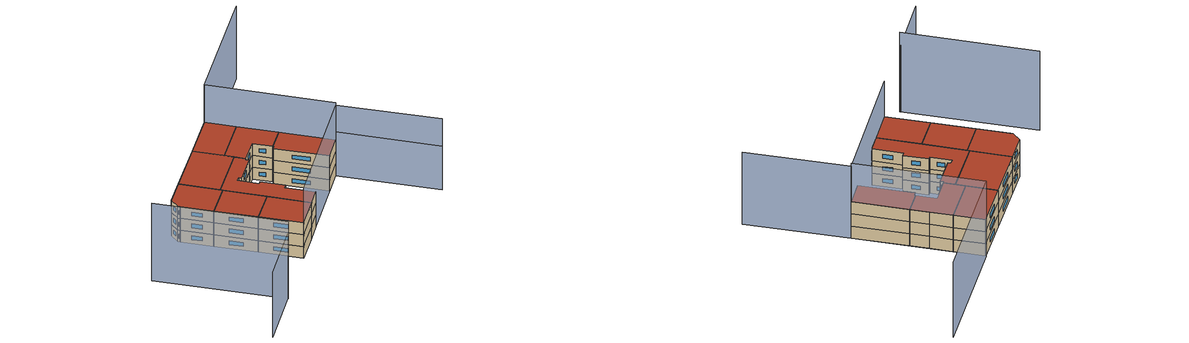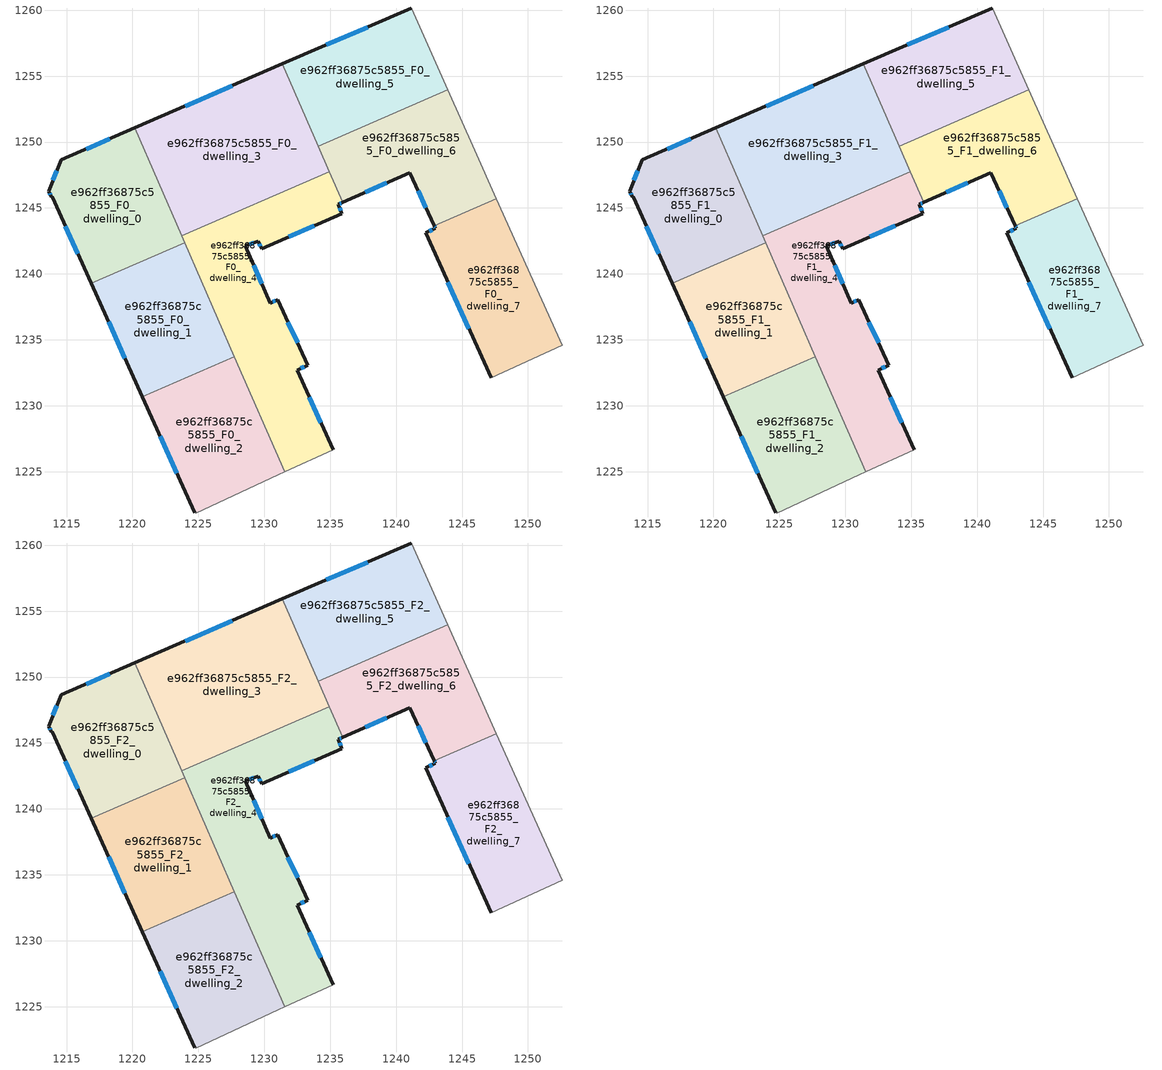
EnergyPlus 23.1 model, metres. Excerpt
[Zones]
e962ff36875c5855_F0_dwelling_0
 floor ground (EU_floor_Construction): 1220.19,1251.07 1223.97,1242.38 1216.87,1239.29 1213.91,1245.86 1213.85,1245.85 1213.65,1246.28 1214.59,1248.64 z0
 wall outside (EU_wall_Construction): 1220.19,1251.07 1214.59,1248.64 1213.65,1246.28 1213.85,1245.85 1213.91,1245.86 1216.87,1239.29 z0:3
 wall to e962ff36875c5855_F0_dwelling_1 (EU_wall_Construction): 1216.87,1239.29 1223.97,1242.38 z0:3
 wall to e962ff36875c5855_F0_dwelling_3 (EU_wall_Construction): 1223.75,1242.88 1220.19,1251.07 z0:3
 wall to e962ff36875c5855_F0_dwelling_4 (EU_wall_Construction): 1223.97,1242.38 1223.75,1242.88 z0:3
 window (EU_Window_Construction): 1214.27,1247.84 1213.97,1247.09 / 1218.29,1250.25 1216.5,1249.47 / 1214.91,1243.62 1215.86,1241.52 / 1213.72,1246.14 1213.78,1246 z1.02:1.98
e962ff36875c5855_F0_dwelling_1
 floor ground (EU_floor_Construction): 1223.97,1242.38 1227.74,1233.71 1220.75,1230.67 1216.87,1239.29 z0
 wall outside (EU_wall_Construction): 1216.87,1239.29 1220.75,1230.67 z0:3
 wall to e962ff36875c5855_F0_dwelling_2 (EU_wall_Construction): 1220.75,1230.67 1227.74,1233.71 z0:3
 wall to e962ff36875c5855_F0_dwelling_4 (EU_wall_Construction): 1227.74,1233.71 1223.97,1242.38 z0:3
 window (EU_Window_Construction): 1218.19,1236.35 1219.43,1233.6 z1.02:1.98
e962ff36875c5855_F0_dwelling_2
 floor ground (EU_floor_Construction): 1227.74,1233.71 1231.54,1224.97 1231.05,1224.75 1224.81,1221.86 1224.78,1221.91 1224.71,1221.89 1220.75,1230.67 z0
 wall outside (EU_wall_Construction): 1220.75,1230.67 1224.71,1221.89 z0:3
 wall adiabatic (EU_wall_Construction): 1224.71,1221.89 1224.78,1221.91 1224.81,1221.86 1231.05,1224.75 1231.54,1224.97 z0:3
 wall to e962ff36875c5855_F0_dwelling_4 (EU_wall_Construction): 1231.54,1224.97 1227.74,1233.71 z0:3
 window (EU_Window_Construction): 1222.1,1227.68 1223.36,1224.88 z1.02:1.98
e962ff36875c5855_F0_dwelling_3
 floor ground (EU_floor_Construction): 1231.38,1255.93 1234.94,1247.74 1223.75,1242.88 1220.19,1251.07 z0
 wall outside (EU_wall_Construction): 1231.38,1255.93 1220.19,1251.07 z0:3
 wall to e962ff36875c5855_F0_dwelling_4 (EU_wall_Construction): 1223.75,1242.88 1234.94,1247.74 z0:3
 wall to e962ff36875c5855_F0_dwelling_5 (EU_wall_Construction): 1234.09,1249.69 1231.38,1255.93 z0:3
 wall to e962ff36875c5855_F0_dwelling_6 (EU_wall_Construction): 1234.94,1247.74 1234.09,1249.69 z0:3
 window (EU_Window_Construction): 1227.57,1254.27 1224,1252.72 z1.02:1.98
e962ff36875c5855_F0_dwelling_4
 floor ground (EU_floor_Construction): 1234.94,1247.74 1235.95,1245.42 1235.62,1245.28 1235.88,1244.55 1229.79,1241.9 1229.53,1242.46 1228.57,1242.12 1230.45,1237.79 1231.01,1238.04 1233.31,1233.07 1232.49,1232.7 1235.24,1226.67 1231.54,1224.97 1223.75,1242.88 z0
 wall outside (EU_wall_Construction): 1235.24,1226.67 1232.49,1232.7 1233.31,1233.07 1231.01,1238.04 1230.45,1237.79 1228.57,1242.12 1229.53,1242.46 1229.79,1241.9 1235.88,1244.55 1235.62,1245.28 1235.95,1245.42 z0:3
 wall adiabatic (EU_wall_Construction): 1231.54,1224.97 1235.24,1226.67 z0:3
 wall to e962ff36875c5855_F0_dwelling_6 (EU_wall_Construction): 1235.95,1245.42 1234.94,1247.74 z0:3
 window (EU_Window_Construction): 1228.9,1242.24 1229.21,1242.35 / 1229.81,1239.26 1229.21,1240.65 / 1230.82,1237.96 1230.64,1237.88 / 1232.53,1234.76 1231.79,1236.35 / 1232.77,1232.82 1233.03,1232.94 / 1234.3,1228.72 1233.43,1230.64 / 1235.73,1245.33 1235.84,1245.37 / 1235.79,1244.8 1235.71,1245.03 / 1231.86,1242.8 1233.81,1243.65 / 1229.62,1242.27 1229.7,1242.09 z1.02:1.98
e962ff36875c5855_F0_dwelling_5
 floor ground (EU_floor_Construction): 1241.18,1260.12 1243.92,1253.96 1234.09,1249.69 1231.38,1255.93 1241.16,1260.17 z0
 wall outside (EU_wall_Construction): 1241.16,1260.17 1231.38,1255.93 z0:3
 wall adiabatic (EU_wall_Construction): 1243.92,1253.96 1241.18,1260.12 1241.16,1260.17 z0:3
 wall to e962ff36875c5855_F0_dwelling_6 (EU_wall_Construction): 1234.09,1249.69 1243.92,1253.96 z0:3
 window (EU_Window_Construction): 1237.83,1258.72 1234.71,1257.37 z1.02:1.98
e962ff36875c5855_F0_dwelling_6
 floor ground (EU_floor_Construction): 1243.92,1253.96 1245.95,1249.39 1247.61,1245.7 1242.89,1243.65 1241.03,1247.67 1235.95,1245.42 1234.09,1249.69 z0
 wall outside (EU_wall_Construction): 1235.95,1245.42 1241.03,1247.67 1242.89,1243.65 z0:3
 wall adiabatic (EU_wall_Construction): 1247.61,1245.7 1245.95,1249.39 1243.92,1253.96 z0:3
 wall to e962ff36875c5855_F0_dwelling_7 (EU_wall_Construction): 1242.89,1243.65 1247.61,1245.7 z0:3
 window (EU_Window_Construction): 1241.66,1246.3 1242.26,1245.02 / 1237.68,1246.19 1239.3,1246.9 z1.02:1.98
e962ff36875c5855_F0_dwelling_7
 floor ground (EU_floor_Construction): 1247.61,1245.7 1252.61,1234.58 1247.2,1232.12 1242.25,1243.11 1242.98,1243.46 1242.89,1243.65 z0
 wall outside (EU_wall_Construction): 1242.89,1243.65 1242.98,1243.46 1242.25,1243.11 1247.2,1232.12 z0:3
 wall adiabatic (EU_wall_Construction): 1247.2,1232.12 1252.61,1234.58 1247.61,1245.7 z0:3
 window (EU_Window_Construction): 1243.93,1239.37 1245.52,1235.86 / 1242.73,1243.34 1242.5,1243.22 / 1242.92,1243.58 1242.95,1243.52 z1.02:1.98
e962ff36875c5855_F1_dwelling_0
 floor to e962ff36875c5855_F0_dwelling_0 (EU_floor_Construction): 1220.19,1251.07 1223.97,1242.38 1216.87,1239.29 1213.91,1245.86 1213.85,1245.85 1213.65,1246.28 1214.59,1248.64 z3
 wall outside (EU_wall_Construction): 1220.19,1251.07 1214.59,1248.64 1213.65,1246.28 1213.85,1245.85 1213.91,1245.86 1216.87,1239.29 z3:6
 wall to e962ff36875c5855_F1_dwelling_1 (EU_wall_Construction): 1216.87,1239.29 1223.97,1242.38 z3:6
 wall to e962ff36875c5855_F1_dwelling_3 (EU_wall_Construction): 1223.75,1242.88 1220.19,1251.07 z3:6
 wall to e962ff36875c5855_F1_dwelling_4 (EU_wall_Construction): 1223.97,1242.38 1223.75,1242.88 z3:6
 window (EU_Window_Construction): 1214.27,1247.84 1213.97,1247.09 / 1218.29,1250.25 1216.5,1249.47 / 1214.91,1243.62 1215.86,1241.52 / 1213.72,1246.14 1213.78,1246 z4.02:4.98
e962ff36875c5855_F1_dwelling_1
 floor to e962ff36875c5855_F0_dwelling_1 (EU_floor_Construction): 1223.97,1242.38 1227.74,1233.71 1220.75,1230.67 1216.87,1239.29 z3
 wall outside (EU_wall_Construction): 1216.87,1239.29 1220.75,1230.67 z3:6
 wall to e962ff36875c5855_F1_dwelling_2 (EU_wall_Construction): 1220.75,1230.67 1227.74,1233.71 z3:6
 wall to e962ff36875c5855_F1_dwelling_4 (EU_wall_Construction): 1227.74,1233.71 1223.97,1242.38 z3:6
 window (EU_Window_Construction): 1218.19,1236.35 1219.43,1233.6 z4.02:4.98
e962ff36875c5855_F1_dwelling_2
 floor to e962ff36875c5855_F0_dwelling_2 (EU_floor_Construction): 1227.74,1233.71 1231.54,1224.97 1231.05,1224.75 1224.81,1221.86 1224.78,1221.91 1224.71,1221.89 1220.75,1230.67 z3
 wall outside (EU_wall_Construction): 1220.75,1230.67 1224.71,1221.89 z3:6
 wall adiabatic (EU_wall_Construction): 1224.71,1221.89 1224.78,1221.91 1224.81,1221.86 1231.05,1224.75 1231.54,1224.97 z3:6
 wall to e962ff36875c5855_F1_dwelling_4 (EU_wall_Construction): 1231.54,1224.97 1227.74,1233.71 z3:6
 window (EU_Window_Construction): 1222.1,1227.68 1223.36,1224.88 z4.02:4.98
e962ff36875c5855_F1_dwelling_3
 floor to e962ff36875c5855_F0_dwelling_3 (EU_floor_Construction): 1231.38,1255.93 1234.94,1247.74 1223.75,1242.88 1220.19,1251.07 z3
 wall outside (EU_wall_Construction): 1231.38,1255.93 1220.19,1251.07 z3:6
 wall to e962ff36875c5855_F1_dwelling_4 (EU_wall_Construction): 1223.75,1242.88 1234.94,1247.74 z3:6
 wall to e962ff36875c5855_F1_dwelling_5 (EU_wall_Construction): 1234.09,1249.69 1231.38,1255.93 z3:6
 wall to e962ff36875c5855_F1_dwelling_6 (EU_wall_Construction): 1234.94,1247.74 1234.09,1249.69 z3:6
 window (EU_Window_Construction): 1227.57,1254.27 1224,1252.72 z4.02:4.98
e962ff36875c5855_F1_dwelling_4
 floor to e962ff36875c5855_F0_dwelling_4 (EU_floor_Construction): 1234.94,1247.74 1235.95,1245.42 1235.62,1245.28 1235.88,1244.55 1229.79,1241.9 1229.53,1242.46 1228.57,1242.12 1230.45,1237.79 1231.01,1238.04 1233.31,1233.07 1232.49,1232.7 1235.24,1226.67 1231.54,1224.97 1223.75,1242.88 z3
 wall outside (EU_wall_Construction): 1235.24,1226.67 1232.49,1232.7 1233.31,1233.07 1231.01,1238.04 1230.45,1237.79 1228.57,1242.12 1229.53,1242.46 1229.79,1241.9 1235.88,1244.55 1235.62,1245.28 1235.95,1245.42 z3:6
 wall adiabatic (EU_wall_Construction): 1231.54,1224.97 1235.24,1226.67 z3:6
 wall to e962ff36875c5855_F1_dwelling_6 (EU_wall_Construction): 1235.95,1245.42 1234.94,1247.74 z3:6
 window (EU_Window_Construction): 1228.9,1242.24 1229.21,1242.35 / 1229.81,1239.26 1229.21,1240.65 / 1230.82,1237.96 1230.64,1237.88 / 1232.53,1234.76 1231.79,1236.35 / 1232.77,1232.82 1233.03,1232.94 / 1234.3,1228.72 1233.43,1230.64 / 1235.73,1245.33 1235.84,1245.37 / 1235.79,1244.8 1235.71,1245.03 / 1231.86,1242.8 1233.81,1243.65 / 1229.62,1242.27 1229.7,1242.09 z4.02:4.98
e962ff36875c5855_F1_dwelling_5
 floor to e962ff36875c5855_F0_dwelling_5 (EU_floor_Construction): 1241.18,1260.12 1243.92,1253.96 1234.09,1249.69 1231.38,1255.93 1241.16,1260.17 z3
 wall outside (EU_wall_Construction): 1241.16,1260.17 1231.38,1255.93 z3:6
 wall adiabatic (EU_wall_Construction): 1243.92,1253.96 1241.18,1260.12 1241.16,1260.17 z3:6
 wall to e962ff36875c5855_F1_dwelling_6 (EU_wall_Construction): 1234.09,1249.69 1243.92,1253.96 z3:6
 window (EU_Window_Construction): 1237.83,1258.72 1234.71,1257.37 z4.02:4.98
e962ff36875c5855_F1_dwelling_6
 floor to e962ff36875c5855_F0_dwelling_6 (EU_floor_Construction): 1243.92,1253.96 1245.95,1249.39 1247.61,1245.7 1242.89,1243.65 1241.03,1247.67 1235.95,1245.42 1234.09,1249.69 z3
 wall outside (EU_wall_Construction): 1235.95,1245.42 1241.03,1247.67 1242.89,1243.65 z3:6
 wall adiabatic (EU_wall_Construction): 1247.61,1245.7 1245.95,1249.39 1243.92,1253.96 z3:6
 wall to e962ff36875c5855_F1_dwelling_7 (EU_wall_Construction): 1242.89,1243.65 1247.61,1245.7 z3:6
 window (EU_Window_Construction): 1241.66,1246.3 1242.26,1245.02 / 1237.68,1246.19 1239.3,1246.9 z4.02:4.98
e962ff36875c5855_F1_dwelling_7
 floor to e962ff36875c5855_F0_dwelling_7 (EU_floor_Construction): 1247.61,1245.7 1252.61,1234.58 1247.2,1232.12 1242.25,1243.11 1242.98,1243.46 1242.89,1243.65 z3
 wall outside (EU_wall_Construction): 1242.89,1243.65 1242.98,1243.46 1242.25,1243.11 1247.2,1232.12 z3:6
 wall adiabatic (EU_wall_Construction): 1247.2,1232.12 1252.61,1234.58 1247.61,1245.7 z3:6
 window (EU_Window_Construction): 1243.93,1239.37 1245.52,1235.86 / 1242.73,1243.34 1242.5,1243.22 / 1242.92,1243.58 1242.95,1243.52 z4.02:4.98
e962ff36875c5855_F2_dwelling_0
 floor to e962ff36875c5855_F1_dwelling_0 (EU_floor_Construction): 1220.19,1251.07 1223.97,1242.38 1216.87,1239.29 1213.91,1245.86 1213.85,1245.85 1213.65,1246.28 1214.59,1248.64 z6
 wall outside (EU_wall_Construction): 1220.19,1251.07 1214.59,1248.64 1213.65,1246.28 1213.85,1245.85 1213.91,1245.86 1216.87,1239.29 z6:9
 wall to e962ff36875c5855_F2_dwelling_1 (EU_wall_Construction): 1216.87,1239.29 1223.97,1242.38 z6:9
 wall to e962ff36875c5855_F2_dwelling_3 (EU_wall_Construction): 1223.75,1242.88 1220.19,1251.07 z6:9
 wall to e962ff36875c5855_F2_dwelling_4 (EU_wall_Construction): 1223.97,1242.38 1223.75,1242.88 z6:9
 window (EU_Window_Construction): 1214.27,1247.84 1213.97,1247.09 / 1218.29,1250.25 1216.5,1249.47 / 1214.91,1243.62 1215.86,1241.52 / 1213.72,1246.14 1213.78,1246 z7.02:7.98
 roof outside (EU_roof_Construction): 1223.97,1242.38 1220.19,1251.07 1214.59,1248.64 1213.65,1246.28 1213.85,1245.85 1213.91,1245.86 1216.87,1239.29 z9
e962ff36875c5855_F2_dwelling_1
 floor to e962ff36875c5855_F1_dwelling_1 (EU_floor_Construction): 1223.97,1242.38 1227.74,1233.71 1220.75,1230.67 1216.87,1239.29 z6
 wall outside (EU_wall_Construction): 1216.87,1239.29 1220.75,1230.67 z6:9
 wall to e962ff36875c5855_F2_dwelling_2 (EU_wall_Construction): 1220.75,1230.67 1227.74,1233.71 z6:9
 wall to e962ff36875c5855_F2_dwelling_4 (EU_wall_Construction): 1227.74,1233.71 1223.97,1242.38 z6:9
 window (EU_Window_Construction): 1218.19,1236.35 1219.43,1233.6 z7.02:7.98
 roof outside (EU_roof_Construction): 1227.74,1233.71 1223.97,1242.38 1216.87,1239.29 1220.75,1230.67 z9
e962ff36875c5855_F2_dwelling_2
 floor to e962ff36875c5855_F1_dwelling_2 (EU_floor_Construction): 1227.74,1233.71 1231.54,1224.97 1231.05,1224.75 1224.81,1221.86 1224.78,1221.91 1224.71,1221.89 1220.75,1230.67 z6
 wall outside (EU_wall_Construction): 1220.75,1230.67 1224.71,1221.89 z6:9
 wall adiabatic (EU_wall_Construction): 1224.71,1221.89 1224.78,1221.91 1224.81,1221.86 1231.05,1224.75 1231.54,1224.97 z6:9
 wall to e962ff36875c5855_F2_dwelling_4 (EU_wall_Construction): 1231.54,1224.97 1227.74,1233.71 z6:9
 window (EU_Window_Construction): 1222.1,1227.68 1223.36,1224.88 z7.02:7.98
 roof outside (EU_roof_Construction): 1231.05,1224.75 1231.54,1224.97 1227.74,1233.71 1220.75,1230.67 1224.71,1221.89 1224.78,1221.91 1224.81,1221.86 z9
e962ff36875c5855_F2_dwelling_3
 floor to e962ff36875c5855_F1_dwelling_3 (EU_floor_Construction): 1231.38,1255.93 1234.94,1247.74 1223.75,1242.88 1220.19,1251.07 z6
 wall outside (EU_wall_Construction): 1231.38,1255.93 1220.19,1251.07 z6:9
 wall to e962ff36875c5855_F2_dwelling_4 (EU_wall_Construction): 1223.75,1242.88 1234.94,1247.74 z6:9
 wall to e962ff36875c5855_F2_dwelling_5 (EU_wall_Construction): 1234.09,1249.69 1231.38,1255.93 z6:9
 wall to e962ff36875c5855_F2_dwelling_6 (EU_wall_Construction): 1234.94,1247.74 1234.09,1249.69 z6:9
 window (EU_Window_Construction): 1227.57,1254.27 1224,1252.72 z7.02:7.98
 roof outside (EU_roof_Construction): 1234.94,1247.74 1231.38,1255.93 1220.19,1251.07 1223.75,1242.88 z9
e962ff36875c5855_F2_dwelling_4
 floor to e962ff36875c5855_F1_dwelling_4 (EU_floor_Construction): 1234.94,1247.74 1235.95,1245.42 1235.62,1245.28 1235.88,1244.55 1229.79,1241.9 1229.53,1242.46 1228.57,1242.12 1230.45,1237.79 1231.01,1238.04 1233.31,1233.07 1232.49,1232.7 1235.24,1226.67 1231.54,1224.97 1223.75,1242.88 z6
 wall outside (EU_wall_Construction): 1235.24,1226.67 1232.49,1232.7 1233.31,1233.07 1231.01,1238.04 1230.45,1237.79 1228.57,1242.12 1229.53,1242.46 1229.79,1241.9 1235.88,1244.55 1235.62,1245.28 1235.95,1245.42 z6:9
 wall adiabatic (EU_wall_Construction): 1231.54,1224.97 1235.24,1226.67 z6:9
 wall to e962ff36875c5855_F2_dwelling_6 (EU_wall_Construction): 1235.95,1245.42 1234.94,1247.74 z6:9
 window (EU_Window_Construction): 1228.9,1242.24 1229.21,1242.35 / 1229.81,1239.26 1229.21,1240.65 / 1230.82,1237.96 1230.64,1237.88 / 1232.53,1234.76 1231.79,1236.35 / 1232.77,1232.82 1233.03,1232.94 / 1234.3,1228.72 1233.43,1230.64 / 1235.73,1245.33 1235.84,1245.37 / 1235.79,1244.8 1235.71,1245.03 / 1231.86,1242.8 1233.81,1243.65 / 1229.62,1242.27 1229.7,1242.09 z7.02:7.98
 roof outside (EU_roof_Construction): 1235.24,1226.67 1232.49,1232.7 1233.31,1233.07 1231.01,1238.04 1230.45,1237.79 1228.57,1242.12 1229.53,1242.46 1229.79,1241.9 1235.88,1244.55 1235.62,1245.28 1235.95,1245.42 1234.94,1247.74 1223.75,1242.88 1231.54,1224.97 z9
e962ff36875c5855_F2_dwelling_5
 floor to e962ff36875c5855_F1_dwelling_5 (EU_floor_Construction): 1241.18,1260.12 1243.92,1253.96 1234.09,1249.69 1231.38,1255.93 1241.16,1260.17 z6
 wall outside (EU_wall_Construction): 1241.16,1260.17 1231.38,1255.93 z6:9
 wall adiabatic (EU_wall_Construction): 1243.92,1253.96 1241.18,1260.12 1241.16,1260.17 z6:9
 wall to e962ff36875c5855_F2_dwelling_6 (EU_wall_Construction): 1234.09,1249.69 1243.92,1253.96 z6:9
 window (EU_Window_Construction): 1237.83,1258.72 1234.71,1257.37 z7.02:7.98
 roof outside (EU_roof_Construction): 1243.92,1253.96 1241.18,1260.12 1241.16,1260.17 1231.38,1255.93 1234.09,1249.69 z9
e962ff36875c5855_F2_dwelling_6
 floor to e962ff36875c5855_F1_dwelling_6 (EU_floor_Construction): 1243.92,1253.96 1245.95,1249.39 1247.61,1245.7 1242.89,1243.65 1241.03,1247.67 1235.95,1245.42 1234.09,1249.69 z6
 wall outside (EU_wall_Construction): 1235.95,1245.42 1241.03,1247.67 1242.89,1243.65 z6:9
 wall adiabatic (EU_wall_Construction): 1247.61,1245.7 1245.95,1249.39 1243.92,1253.96 z6:9
 wall to e962ff36875c5855_F2_dwelling_7 (EU_wall_Construction): 1242.89,1243.65 1247.61,1245.7 z6:9
 window (EU_Window_Construction): 1241.66,1246.3 1242.26,1245.02 / 1237.68,1246.19 1239.3,1246.9 z7.02:7.98
 roof outside (EU_roof_Construction): 1247.61,1245.7 1245.95,1249.39 1243.92,1253.96 1234.09,1249.69 1235.95,1245.42 1241.03,1247.67 1242.89,1243.65 z9
e962ff36875c5855_F2_dwelling_7
 floor to e962ff36875c5855_F1_dwelling_7 (EU_floor_Construction): 1247.61,1245.7 1252.61,1234.58 1247.2,1232.12 1242.25,1243.11 1242.98,1243.46 1242.89,1243.65 z6
 wall outside (EU_wall_Construction): 1242.89,1243.65 1242.98,1243.46 1242.25,1243.11 1247.2,1232.12 z6:9
 wall adiabatic (EU_wall_Construction): 1247.2,1232.12 1252.61,1234.58 1247.61,1245.7 z6:9
 window (EU_Window_Construction): 1243.93,1239.37 1245.52,1235.86 / 1242.73,1243.34 1242.5,1243.22 / 1242.92,1243.58 1242.95,1243.52 z7.02:7.98
 roof outside (EU_roof_Construction): 1252.61,1234.58 1247.61,1245.7 1242.89,1243.65 1242.98,1243.46 1242.25,1243.11 1247.2,1232.12 z9
shading: 1198.23,1209.9 1211.1,1215.72 z0:16.5; 1224.71,1221.86 1252.6,1234.59 / 1252.6,1234.59 1262,1214.02 z0:17.8; 1261.81,1213.85 1252.42,1234.62 z0:11.1; 1199.24,1242.18 1211.11,1215.59 z0:19.6; 1252.56,1234.56 1241.13,1260.21 / 1241.13,1260.21 1267.82,1272.1 z0:18.5
[Building]
EU S2 Campaign: North Axis=0; Terrain=City; Solar Distribution=FullExterior
[Site:Location]
Vienna: Latitude=48; Longitude=16.5; Time Zone=1; Elevation=183
[SizingPeriod:WeatherFileDays]
AnnualSizingPeriod: Begin Month=1; Begin Day of Month=1; End Month=12; End Day of Month=31; Day of Week for Start Day=Monday; Use Weather File Daylight Saving Period=No; Use Weather File Rain and Snow Indicators=No
[MATERIAL]
EU_InternalMass_Material: Roughness=MediumRough; Thickness=0.1; Conductivity=1; Density=1800; Specific Heat=900; Thermal Absorptance=0.9; Solar Absorptance=0.7; Visible Absorptance=0.7
[MATERIAL:NOMASS] Roughness=MediumRough; Thermal Absorptance=0.9; Solar Absorptance=0.7; Visible Absorptance=0.7
Name | Thermal Resistance
EU_wall_NoMass | 0.942466
EU_roof_NoMass | 0.551687
EU_floor_NoMass | 0.66527
[WINDOWMATERIAL:SIMPLEGLAZINGSYSTEM]
EU_Window_SimpleGlazing: UFactor=2.03367; Solar Heat Gain Coefficient=0.65; Visible Transmittance=0.65
[CONSTRUCTION]
EU_wall_Construction: EU_wall_NoMass
EU_roof_Construction: EU_roof_NoMass
EU_floor_Construction: EU_floor_NoMass
EU_Window_Construction: EU_Window_SimpleGlazing
EU_InternalMass_Construction: EU_InternalMass_Material
[ZONE] Type=1; Multiplier=1; Ceiling Height=autocalculate; Floor Area=autocalculate; Part of Total Floor Area=Yes
Name | Volume
e962ff36875c5855_F0_dwelling_0; e962ff36875c5855_F1_dwelling_0; e962ff36875c5855_F2_dwelling_0 | 217.8
e962ff36875c5855_F0_dwelling_1; e962ff36875c5855_F1_dwelling_1; e962ff36875c5855_F2_dwelling_1 | 217.814
e962ff36875c5855_F0_dwelling_2; e962ff36875c5855_F1_dwelling_2; e962ff36875c5855_F2_dwelling_2 | 217.787
e962ff36875c5855_F0_dwelling_3; e962ff36875c5855_F1_dwelling_3; e962ff36875c5855_F2_dwelling_3 | 326.694
e962ff36875c5855_F0_dwelling_4; e962ff36875c5855_F1_dwelling_4; e962ff36875c5855_F2_dwelling_4 | 326.748
e962ff36875c5855_F0_dwelling_5; e962ff36875c5855_F1_dwelling_5; e962ff36875c5855_F2_dwelling_5 | 217.807
e962ff36875c5855_F0_dwelling_6; e962ff36875c5855_F1_dwelling_6; e962ff36875c5855_F2_dwelling_6 | 217.778
e962ff36875c5855_F0_dwelling_7; e962ff36875c5855_F1_dwelling_7; e962ff36875c5855_F2_dwelling_7 | 217.783
[INTERNALMASS] Construction=EU_InternalMass_Construction
Name | Zone or ZoneList | Surface Area
e962ff36875c5855_F0_dwelling_0_EU_InternalMass | e962ff36875c5855_F0_dwelling_0 | 72.6
e962ff36875c5855_F0_dwelling_1_EU_InternalMass | e962ff36875c5855_F0_dwelling_1 | 72.6047
e962ff36875c5855_F0_dwelling_2_EU_InternalMass | e962ff36875c5855_F0_dwelling_2 | 72.5958
e962ff36875c5855_F0_dwelling_3_EU_InternalMass | e962ff36875c5855_F0_dwelling_3 | 108.898
e962ff36875c5855_F0_dwelling_4_EU_InternalMass | e962ff36875c5855_F0_dwelling_4 | 108.916
e962ff36875c5855_F0_dwelling_5_EU_InternalMass | e962ff36875c5855_F0_dwelling_5 | 72.602
e962ff36875c5855_F0_dwelling_6_EU_InternalMass | e962ff36875c5855_F0_dwelling_6 | 72.5925
e962ff36875c5855_F0_dwelling_7_EU_InternalMass | e962ff36875c5855_F0_dwelling_7 | 72.5949
e962ff36875c5855_F1_dwelling_0_EU_InternalMass | e962ff36875c5855_F1_dwelling_0 | 72.6
e962ff36875c5855_F1_dwelling_1_EU_InternalMass | e962ff36875c5855_F1_dwelling_1 | 72.6047
e962ff36875c5855_F1_dwelling_2_EU_InternalMass | e962ff36875c5855_F1_dwelling_2 | 72.5958
e962ff36875c5855_F1_dwelling_3_EU_InternalMass | e962ff36875c5855_F1_dwelling_3 | 108.898
e962ff36875c5855_F1_dwelling_4_EU_InternalMass | e962ff36875c5855_F1_dwelling_4 | 108.916
e962ff36875c5855_F1_dwelling_5_EU_InternalMass | e962ff36875c5855_F1_dwelling_5 | 72.602
e962ff36875c5855_F1_dwelling_6_EU_InternalMass | e962ff36875c5855_F1_dwelling_6 | 72.5925
e962ff36875c5855_F1_dwelling_7_EU_InternalMass | e962ff36875c5855_F1_dwelling_7 | 72.5949
e962ff36875c5855_F2_dwelling_0_EU_InternalMass | e962ff36875c5855_F2_dwelling_0 | 72.6
e962ff36875c5855_F2_dwelling_1_EU_InternalMass | e962ff36875c5855_F2_dwelling_1 | 72.6047
e962ff36875c5855_F2_dwelling_2_EU_InternalMass | e962ff36875c5855_F2_dwelling_2 | 72.5958
e962ff36875c5855_F2_dwelling_3_EU_InternalMass | e962ff36875c5855_F2_dwelling_3 | 108.898
e962ff36875c5855_F2_dwelling_4_EU_InternalMass | e962ff36875c5855_F2_dwelling_4 | 108.916
e962ff36875c5855_F2_dwelling_5_EU_InternalMass | e962ff36875c5855_F2_dwelling_5 | 72.602
e962ff36875c5855_F2_dwelling_6_EU_InternalMass | e962ff36875c5855_F2_dwelling_6 | 72.5925
e962ff36875c5855_F2_dwelling_7_EU_InternalMass | e962ff36875c5855_F2_dwelling_7 | 72.5949
[OTHEREQUIPMENT] Fuel Type=Electricity; Design Level Calculation Method=Watts/Area; Power per Zone Floor Area=1; Fraction Latent=0; Fraction Radiant=0; Fraction Lost=0; Carbon Dioxide Generation Rate=0; EndUse Subcategory=EU_Step8_InternalGains
Name | Zone or ZoneList or Space or SpaceList | Schedule
EU_Step8_InternalGain_e962ff36875c5855_F0_dwelling_0_f000 | e962ff36875c5855_F0_dwelling_0 | EU_Step8_GainSchedule_e962ff36875c5855_F0_dwelling_0_f000
EU_Step8_InternalGain_e962ff36875c5855_F0_dwelling_1_f000 | e962ff36875c5855_F0_dwelling_1 | EU_Step8_GainSchedule_e962ff36875c5855_F0_dwelling_1_f000
EU_Step8_InternalGain_e962ff36875c5855_F0_dwelling_2_f000 | e962ff36875c5855_F0_dwelling_2 | EU_Step8_GainSchedule_e962ff36875c5855_F0_dwelling_2_f000
EU_Step8_InternalGain_e962ff36875c5855_F0_dwelling_3_f000 | e962ff36875c5855_F0_dwelling_3 | EU_Step8_GainSchedule_e962ff36875c5855_F0_dwelling_3_f000
EU_Step8_InternalGain_e962ff36875c5855_F0_dwelling_4_f000 | e962ff36875c5855_F0_dwelling_4 | EU_Step8_GainSchedule_e962ff36875c5855_F0_dwelling_4_f000
EU_Step8_InternalGain_e962ff36875c5855_F0_dwelling_5_f000 | e962ff36875c5855_F0_dwelling_5 | EU_Step8_GainSchedule_e962ff36875c5855_F0_dwelling_5_f000
EU_Step8_InternalGain_e962ff36875c5855_F0_dwelling_6_f000 | e962ff36875c5855_F0_dwelling_6 | EU_Step8_GainSchedule_e962ff36875c5855_F0_dwelling_6_f000
EU_Step8_InternalGain_e962ff36875c5855_F0_dwelling_7_f000 | e962ff36875c5855_F0_dwelling_7 | EU_Step8_GainSchedule_e962ff36875c5855_F0_dwelling_7_f000
EU_Step8_InternalGain_e962ff36875c5855_F1_dwelling_0_f000 | e962ff36875c5855_F1_dwelling_0 | EU_Step8_GainSchedule_e962ff36875c5855_F1_dwelling_0_f000
EU_Step8_InternalGain_e962ff36875c5855_F1_dwelling_1_f000 | e962ff36875c5855_F1_dwelling_1 | EU_Step8_GainSchedule_e962ff36875c5855_F1_dwelling_1_f000
EU_Step8_InternalGain_e962ff36875c5855_F1_dwelling_2_f000 | e962ff36875c5855_F1_dwelling_2 | EU_Step8_GainSchedule_e962ff36875c5855_F1_dwelling_2_f000
EU_Step8_InternalGain_e962ff36875c5855_F1_dwelling_3_f000 | e962ff36875c5855_F1_dwelling_3 | EU_Step8_GainSchedule_e962ff36875c5855_F1_dwelling_3_f000
EU_Step8_InternalGain_e962ff36875c5855_F1_dwelling_4_f000 | e962ff36875c5855_F1_dwelling_4 | EU_Step8_GainSchedule_e962ff36875c5855_F1_dwelling_4_f000
EU_Step8_InternalGain_e962ff36875c5855_F1_dwelling_5_f000 | e962ff36875c5855_F1_dwelling_5 | EU_Step8_GainSchedule_e962ff36875c5855_F1_dwelling_5_f000
EU_Step8_InternalGain_e962ff36875c5855_F1_dwelling_6_f000 | e962ff36875c5855_F1_dwelling_6 | EU_Step8_GainSchedule_e962ff36875c5855_F1_dwelling_6_f000
EU_Step8_InternalGain_e962ff36875c5855_F1_dwelling_7_f000 | e962ff36875c5855_F1_dwelling_7 | EU_Step8_GainSchedule_e962ff36875c5855_F1_dwelling_7_f000
EU_Step8_InternalGain_e962ff36875c5855_F2_dwelling_0_f000 | e962ff36875c5855_F2_dwelling_0 | EU_Step8_GainSchedule_e962ff36875c5855_F2_dwelling_0_f000
EU_Step8_InternalGain_e962ff36875c5855_F2_dwelling_1_f000 | e962ff36875c5855_F2_dwelling_1 | EU_Step8_GainSchedule_e962ff36875c5855_F2_dwelling_1_f000
EU_Step8_InternalGain_e962ff36875c5855_F2_dwelling_2_f000 | e962ff36875c5855_F2_dwelling_2 | EU_Step8_GainSchedule_e962ff36875c5855_F2_dwelling_2_f000
EU_Step8_InternalGain_e962ff36875c5855_F2_dwelling_3_f000 | e962ff36875c5855_F2_dwelling_3 | EU_Step8_GainSchedule_e962ff36875c5855_F2_dwelling_3_f000
EU_Step8_InternalGain_e962ff36875c5855_F2_dwelling_4_f000 | e962ff36875c5855_F2_dwelling_4 | EU_Step8_GainSchedule_e962ff36875c5855_F2_dwelling_4_f000
EU_Step8_InternalGain_e962ff36875c5855_F2_dwelling_5_f000 | e962ff36875c5855_F2_dwelling_5 | EU_Step8_GainSchedule_e962ff36875c5855_F2_dwelling_5_f000
EU_Step8_InternalGain_e962ff36875c5855_F2_dwelling_6_f000 | e962ff36875c5855_F2_dwelling_6 | EU_Step8_GainSchedule_e962ff36875c5855_F2_dwelling_6_f000
EU_Step8_InternalGain_e962ff36875c5855_F2_dwelling_7_f000 | e962ff36875c5855_F2_dwelling_7 | EU_Step8_GainSchedule_e962ff36875c5855_F2_dwelling_7_f000
[ZONEVENTILATION:DESIGNFLOWRATE] Schedule=EU_AlwaysOn; Design Flow Rate Calculation Method=AirChanges/Hour; Air Changes per Hour=0.530523; Ventilation Type=Natural; Fan Pressure Rise=0; Fan Total Efficiency=1; Constant Term Coefficient=1; Temperature Term Coefficient=0; Velocity Term Coefficient=0; Velocity Squared Term Coefficient=0; Minimum Indoor Temperature=-100; Maximum Indoor Temperature=100; Delta Temperature=-100; Minimum Outdoor Temperature=-100; Maximum Outdoor Temperature=100; Maximum Wind Speed=40
Name | Zone or ZoneList or Space or SpaceList
EU_ConstantAir_e962ff36875c5855_F0_dwelling_0 | e962ff36875c5855_F0_dwelling_0
EU_ConstantAir_e962ff36875c5855_F0_dwelling_1 | e962ff36875c5855_F0_dwelling_1
EU_ConstantAir_e962ff36875c5855_F0_dwelling_2 | e962ff36875c5855_F0_dwelling_2
EU_ConstantAir_e962ff36875c5855_F0_dwelling_3 | e962ff36875c5855_F0_dwelling_3
EU_ConstantAir_e962ff36875c5855_F0_dwelling_4 | e962ff36875c5855_F0_dwelling_4
EU_ConstantAir_e962ff36875c5855_F0_dwelling_5 | e962ff36875c5855_F0_dwelling_5
EU_ConstantAir_e962ff36875c5855_F0_dwelling_6 | e962ff36875c5855_F0_dwelling_6
EU_ConstantAir_e962ff36875c5855_F0_dwelling_7 | e962ff36875c5855_F0_dwelling_7
EU_ConstantAir_e962ff36875c5855_F1_dwelling_0 | e962ff36875c5855_F1_dwelling_0
EU_ConstantAir_e962ff36875c5855_F1_dwelling_1 | e962ff36875c5855_F1_dwelling_1
EU_ConstantAir_e962ff36875c5855_F1_dwelling_2 | e962ff36875c5855_F1_dwelling_2
EU_ConstantAir_e962ff36875c5855_F1_dwelling_3 | e962ff36875c5855_F1_dwelling_3
EU_ConstantAir_e962ff36875c5855_F1_dwelling_4 | e962ff36875c5855_F1_dwelling_4
EU_ConstantAir_e962ff36875c5855_F1_dwelling_5 | e962ff36875c5855_F1_dwelling_5
EU_ConstantAir_e962ff36875c5855_F1_dwelling_6 | e962ff36875c5855_F1_dwelling_6
EU_ConstantAir_e962ff36875c5855_F1_dwelling_7 | e962ff36875c5855_F1_dwelling_7
EU_ConstantAir_e962ff36875c5855_F2_dwelling_0 | e962ff36875c5855_F2_dwelling_0
EU_ConstantAir_e962ff36875c5855_F2_dwelling_1 | e962ff36875c5855_F2_dwelling_1
EU_ConstantAir_e962ff36875c5855_F2_dwelling_2 | e962ff36875c5855_F2_dwelling_2
EU_ConstantAir_e962ff36875c5855_F2_dwelling_3 | e962ff36875c5855_F2_dwelling_3
EU_ConstantAir_e962ff36875c5855_F2_dwelling_4 | e962ff36875c5855_F2_dwelling_4
EU_ConstantAir_e962ff36875c5855_F2_dwelling_5 | e962ff36875c5855_F2_dwelling_5
EU_ConstantAir_e962ff36875c5855_F2_dwelling_6 | e962ff36875c5855_F2_dwelling_6
EU_ConstantAir_e962ff36875c5855_F2_dwelling_7 | e962ff36875c5855_F2_dwelling_7
[HVACTEMPLATE:THERMOSTAT] Constant Heating Setpoint=20; Constant Cooling Setpoint=50
EU_HeatOnly_e962ff36875c5855_F0_dwelling_0; EU_HeatOnly_e962ff36875c5855_F0_dwelling_1; EU_HeatOnly_e962ff36875c5855_F0_dwelling_2; EU_HeatOnly_e962ff36875c5855_F0_dwelling_3; EU_HeatOnly_e962ff36875c5855_F0_dwelling_4; EU_HeatOnly_e962ff36875c5855_F0_dwelling_5; EU_HeatOnly_e962ff36875c5855_F0_dwelling_6; EU_HeatOnly_e962ff36875c5855_F0_dwelling_7; EU_HeatOnly_e962ff36875c5855_F1_dwelling_0; EU_HeatOnly_e962ff36875c5855_F1_dwelling_1; EU_HeatOnly_e962ff36875c5855_F1_dwelling_2; EU_HeatOnly_e962ff36875c5855_F1_dwelling_3; EU_HeatOnly_e962ff36875c5855_F1_dwelling_4; EU_HeatOnly_e962ff36875c5855_F1_dwelling_5; EU_HeatOnly_e962ff36875c5855_F1_dwelling_6; EU_HeatOnly_e962ff36875c5855_F1_dwelling_7; EU_HeatOnly_e962ff36875c5855_F2_dwelling_0; EU_HeatOnly_e962ff36875c5855_F2_dwelling_1; EU_HeatOnly_e962ff36875c5855_F2_dwelling_2; EU_HeatOnly_e962ff36875c5855_F2_dwelling_3; EU_HeatOnly_e962ff36875c5855_F2_dwelling_4; EU_HeatOnly_e962ff36875c5855_F2_dwelling_5; EU_HeatOnly_e962ff36875c5855_F2_dwelling_6; EU_HeatOnly_e962ff36875c5855_F2_dwelling_7
[HVACTEMPLATE:ZONE:IDEALLOADSAIRSYSTEM] System Availability Schedule=EU_AlwaysOn; Maximum Heating Supply Air Temperature=50; Minimum Cooling Supply Air Temperature=13; Maximum Heating Supply Air Humidity Ratio=0.0156; Minimum Cooling Supply Air Humidity Ratio=0.0077; Heating Limit=NoLimit; Cooling Limit=NoLimit; Heating Availability Schedule=EU_AlwaysOn; Cooling Availability Schedule=EU_CoolingOff; Dehumidification Control Type=ConstantSensibleHeatRatio; Cooling Sensible Heat Ratio=0.7; Dehumidification Setpoint=60; Humidification Control Type=None; Humidification Setpoint=30; Outdoor Air Method=None; Outdoor Air Flow Rate per Person=0.00944; Outdoor Air Flow Rate per Zone Floor Area=0; Outdoor Air Flow Rate per Zone=0; Demand Controlled Ventilation Type=None; Outdoor Air Economizer Type=NoEconomizer; Heat Recovery Type=None; Sensible Heat Recovery Effectiveness=0.7; Latent Heat Recovery Effectiveness=0.65
Name | Template Thermostat
e962ff36875c5855_F0_dwelling_0 | EU_HeatOnly_e962ff36875c5855_F0_dwelling_0
e962ff36875c5855_F0_dwelling_1 | EU_HeatOnly_e962ff36875c5855_F0_dwelling_1
e962ff36875c5855_F0_dwelling_2 | EU_HeatOnly_e962ff36875c5855_F0_dwelling_2
e962ff36875c5855_F0_dwelling_3 | EU_HeatOnly_e962ff36875c5855_F0_dwelling_3
e962ff36875c5855_F0_dwelling_4 | EU_HeatOnly_e962ff36875c5855_F0_dwelling_4
e962ff36875c5855_F0_dwelling_5 | EU_HeatOnly_e962ff36875c5855_F0_dwelling_5
e962ff36875c5855_F0_dwelling_6 | EU_HeatOnly_e962ff36875c5855_F0_dwelling_6
e962ff36875c5855_F0_dwelling_7 | EU_HeatOnly_e962ff36875c5855_F0_dwelling_7
e962ff36875c5855_F1_dwelling_0 | EU_HeatOnly_e962ff36875c5855_F1_dwelling_0
e962ff36875c5855_F1_dwelling_1 | EU_HeatOnly_e962ff36875c5855_F1_dwelling_1
e962ff36875c5855_F1_dwelling_2 | EU_HeatOnly_e962ff36875c5855_F1_dwelling_2
e962ff36875c5855_F1_dwelling_3 | EU_HeatOnly_e962ff36875c5855_F1_dwelling_3
e962ff36875c5855_F1_dwelling_4 | EU_HeatOnly_e962ff36875c5855_F1_dwelling_4
e962ff36875c5855_F1_dwelling_5 | EU_HeatOnly_e962ff36875c5855_F1_dwelling_5
e962ff36875c5855_F1_dwelling_6 | EU_HeatOnly_e962ff36875c5855_F1_dwelling_6
e962ff36875c5855_F1_dwelling_7 | EU_HeatOnly_e962ff36875c5855_F1_dwelling_7
e962ff36875c5855_F2_dwelling_0 | EU_HeatOnly_e962ff36875c5855_F2_dwelling_0
e962ff36875c5855_F2_dwelling_1 | EU_HeatOnly_e962ff36875c5855_F2_dwelling_1
e962ff36875c5855_F2_dwelling_2 | EU_HeatOnly_e962ff36875c5855_F2_dwelling_2
e962ff36875c5855_F2_dwelling_3 | EU_HeatOnly_e962ff36875c5855_F2_dwelling_3
e962ff36875c5855_F2_dwelling_4 | EU_HeatOnly_e962ff36875c5855_F2_dwelling_4
e962ff36875c5855_F2_dwelling_5 | EU_HeatOnly_e962ff36875c5855_F2_dwelling_5
e962ff36875c5855_F2_dwelling_6 | EU_HeatOnly_e962ff36875c5855_F2_dwelling_6
e962ff36875c5855_F2_dwelling_7 | EU_HeatOnly_e962ff36875c5855_F2_dwelling_7
[SIZING:ZONE] Zone Cooling Design Supply Air Temperature Input Method=SupplyAirTemperature; Zone Cooling Design Supply Air Temperature=13; Zone Heating Design Supply Air Temperature Input Method=SupplyAirTemperature; Zone Heating Design Supply Air Temperature=50; Zone Cooling Design Supply Air Humidity Ratio=0.008; Zone Heating Design Supply Air Humidity Ratio=0.008; Cooling Design Air Flow Method=DesignDay; Cooling Design Air Flow Rate=0; Cooling Minimum Air Flow per Zone Floor Area=0.000762; Cooling Minimum Air Flow=0; Cooling Minimum Air Flow Fraction=0.2; Heating Design Air Flow Method=DesignDay; Heating Design Air Flow Rate=0; Heating Maximum Air Flow per Zone Floor Area=0.002032; Heating Maximum Air Flow=0.141576; Heating Maximum Air Flow Fraction=0.3; Account for Dedicated Outdoor Air System=No; Dedicated Outdoor Air System Control Strategy=NeutralSupplyAir; Dedicated Outdoor Air Low Setpoint Temperature for Design=autosize; Dedicated Outdoor Air High Setpoint Temperature for Design=autosize; Zone Load Sizing Method=Sensible Load Only No Latent Load; Zone Latent Cooling Design Supply Air Humidity Ratio Input Method=HumidityRatioDifference; Zone Cooling Design Supply Air Humidity Ratio Difference=0.005; Zone Latent Heating Design Supply Air Humidity Ratio Input Method=HumidityRatioDifference; Zone Humidification Design Supply Air Humidity Ratio Difference=0.005
e962ff36875c5855_F0_dwelling_0; e962ff36875c5855_F0_dwelling_1; e962ff36875c5855_F0_dwelling_2; e962ff36875c5855_F0_dwelling_3; e962ff36875c5855_F0_dwelling_4; e962ff36875c5855_F0_dwelling_5; e962ff36875c5855_F0_dwelling_6; e962ff36875c5855_F0_dwelling_7; e962ff36875c5855_F1_dwelling_0; e962ff36875c5855_F1_dwelling_1; e962ff36875c5855_F1_dwelling_2; e962ff36875c5855_F1_dwelling_3; e962ff36875c5855_F1_dwelling_4; e962ff36875c5855_F1_dwelling_5; e962ff36875c5855_F1_dwelling_6; e962ff36875c5855_F1_dwelling_7; e962ff36875c5855_F2_dwelling_0; e962ff36875c5855_F2_dwelling_1; e962ff36875c5855_F2_dwelling_2; e962ff36875c5855_F2_dwelling_3; e962ff36875c5855_F2_dwelling_4; e962ff36875c5855_F2_dwelling_5; e962ff36875c5855_F2_dwelling_6; e962ff36875c5855_F2_dwelling_7
[SCHEDULE:CONSTANT]
Name | Hourly Value
EU_AlwaysOn | 1
EU_CoolingOff | 0
[SCHEDULE:FILE] Column Number=1; Rows to Skip at Top=0; Number of Hours of Data=8760; Column Separator=Comma; Interpolate to Timestep=No; Minutes per Item=60; Adjust Schedule for Daylight Savings=Yes
Name | File
EU_Step8_GainSchedule_e962ff36875c5855_F0_dwelling_0_f000 | ../../schedules/e962ff36875c5855/e962ff36875c5855_F0_dwelling_0_f000_gain.csv
EU_Step8_GainSchedule_e962ff36875c5855_F0_dwelling_1_f000 | ../../schedules/e962ff36875c5855/e962ff36875c5855_F0_dwelling_1_f000_gain.csv
EU_Step8_GainSchedule_e962ff36875c5855_F0_dwelling_2_f000 | ../../schedules/e962ff36875c5855/e962ff36875c5855_F0_dwelling_2_f000_gain.csv
EU_Step8_GainSchedule_e962ff36875c5855_F0_dwelling_3_f000 | ../../schedules/e962ff36875c5855/e962ff36875c5855_F0_dwelling_3_f000_gain.csv
EU_Step8_GainSchedule_e962ff36875c5855_F0_dwelling_4_f000 | ../../schedules/e962ff36875c5855/e962ff36875c5855_F0_dwelling_4_f000_gain.csv
EU_Step8_GainSchedule_e962ff36875c5855_F0_dwelling_5_f000 | ../../schedules/e962ff36875c5855/e962ff36875c5855_F0_dwelling_5_f000_gain.csv
EU_Step8_GainSchedule_e962ff36875c5855_F0_dwelling_6_f000 | ../../schedules/e962ff36875c5855/e962ff36875c5855_F0_dwelling_6_f000_gain.csv
EU_Step8_GainSchedule_e962ff36875c5855_F0_dwelling_7_f000 | ../../schedules/e962ff36875c5855/e962ff36875c5855_F0_dwelling_7_f000_gain.csv
EU_Step8_GainSchedule_e962ff36875c5855_F1_dwelling_0_f000 | ../../schedules/e962ff36875c5855/e962ff36875c5855_F1_dwelling_0_f000_gain.csv
EU_Step8_GainSchedule_e962ff36875c5855_F1_dwelling_1_f000 | ../../schedules/e962ff36875c5855/e962ff36875c5855_F1_dwelling_1_f000_gain.csv
EU_Step8_GainSchedule_e962ff36875c5855_F1_dwelling_2_f000 | ../../schedules/e962ff36875c5855/e962ff36875c5855_F1_dwelling_2_f000_gain.csv
EU_Step8_GainSchedule_e962ff36875c5855_F1_dwelling_3_f000 | ../../schedules/e962ff36875c5855/e962ff36875c5855_F1_dwelling_3_f000_gain.csv
EU_Step8_GainSchedule_e962ff36875c5855_F1_dwelling_4_f000 | ../../schedules/e962ff36875c5855/e962ff36875c5855_F1_dwelling_4_f000_gain.csv
EU_Step8_GainSchedule_e962ff36875c5855_F1_dwelling_5_f000 | ../../schedules/e962ff36875c5855/e962ff36875c5855_F1_dwelling_5_f000_gain.csv
EU_Step8_GainSchedule_e962ff36875c5855_F1_dwelling_6_f000 | ../../schedules/e962ff36875c5855/e962ff36875c5855_F1_dwelling_6_f000_gain.csv
EU_Step8_GainSchedule_e962ff36875c5855_F1_dwelling_7_f000 | ../../schedules/e962ff36875c5855/e962ff36875c5855_F1_dwelling_7_f000_gain.csv
EU_Step8_GainSchedule_e962ff36875c5855_F2_dwelling_0_f000 | ../../schedules/e962ff36875c5855/e962ff36875c5855_F2_dwelling_0_f000_gain.csv
EU_Step8_GainSchedule_e962ff36875c5855_F2_dwelling_1_f000 | ../../schedules/e962ff36875c5855/e962ff36875c5855_F2_dwelling_1_f000_gain.csv
EU_Step8_GainSchedule_e962ff36875c5855_F2_dwelling_2_f000 | ../../schedules/e962ff36875c5855/e962ff36875c5855_F2_dwelling_2_f000_gain.csv
EU_Step8_GainSchedule_e962ff36875c5855_F2_dwelling_3_f000 | ../../schedules/e962ff36875c5855/e962ff36875c5855_F2_dwelling_3_f000_gain.csv
EU_Step8_GainSchedule_e962ff36875c5855_F2_dwelling_4_f000 | ../../schedules/e962ff36875c5855/e962ff36875c5855_F2_dwelling_4_f000_gain.csv
EU_Step8_GainSchedule_e962ff36875c5855_F2_dwelling_5_f000 | ../../schedules/e962ff36875c5855/e962ff36875c5855_F2_dwelling_5_f000_gain.csv
EU_Step8_GainSchedule_e962ff36875c5855_F2_dwelling_6_f000 | ../../schedules/e962ff36875c5855/e962ff36875c5855_F2_dwelling_6_f000_gain.csv
EU_Step8_GainSchedule_e962ff36875c5855_F2_dwelling_7_f000 | ../../schedules/e962ff36875c5855/e962ff36875c5855_F2_dwelling_7_f000_gain.csv
